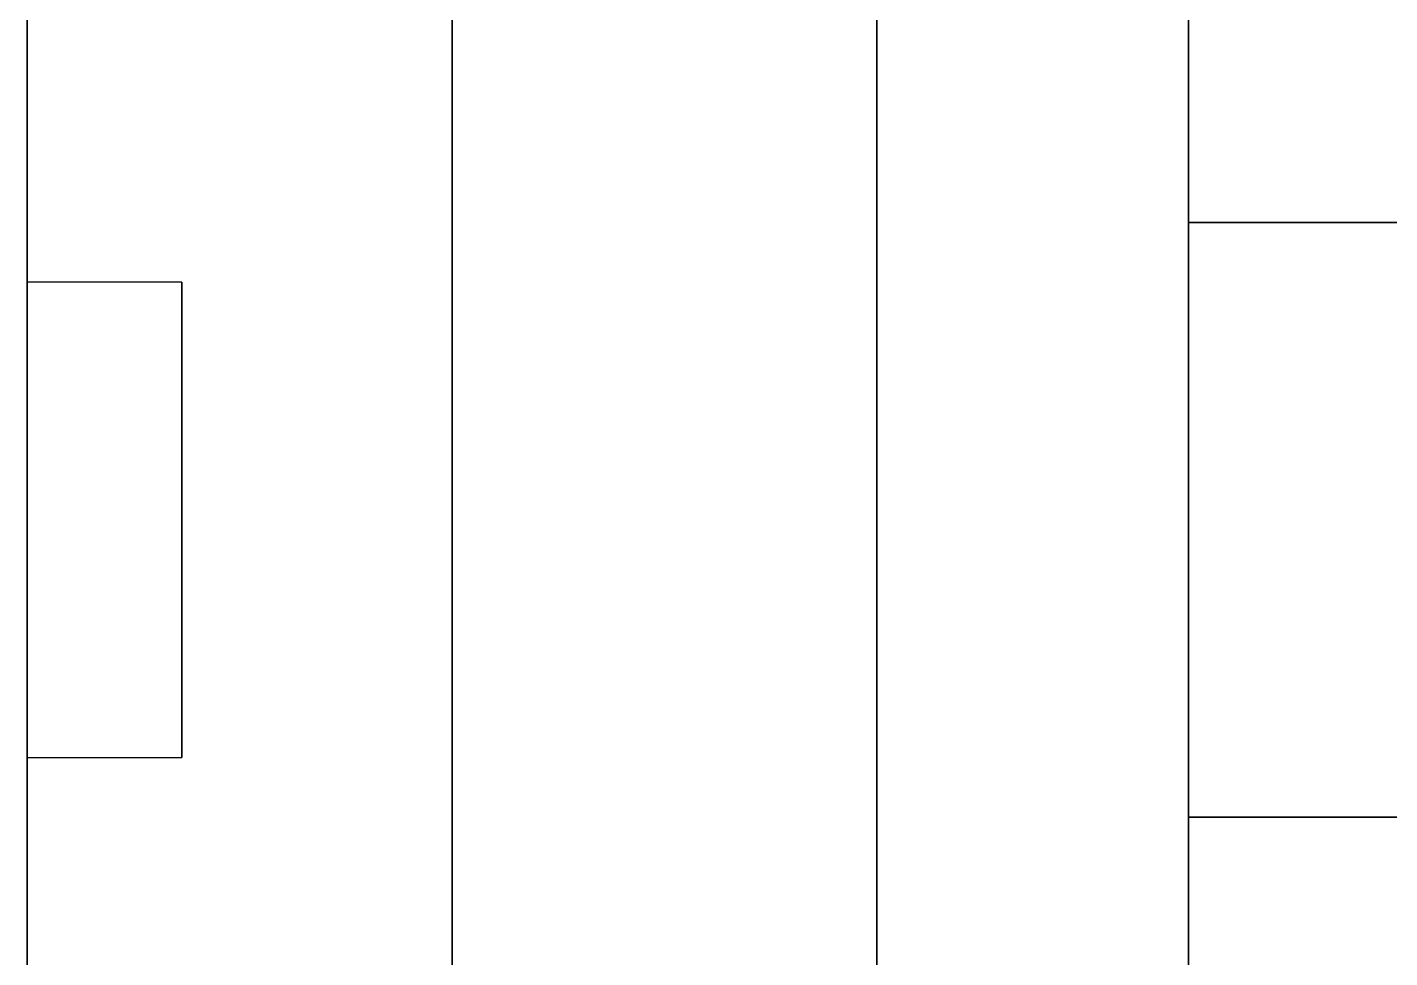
# Model space of a CAD drawing. Extents: x 146 to 1134, y 78 to 926.
# Drawn here: x 252.14 to 257.86, y 332.88 to 336.79 of the extents above; entities that cross this region are included whole.
import ezdxf

# ---------------------------------------------------------------- set-up
doc = ezdxf.new("R2010")
doc.units = 0

msp = doc.modelspace()

# ---------------------------------------------------------------- linework, layer by layer
at = {"color": 7, "lineweight": 35, "ltscale": 0.15875}
for p, q in [((253.9214, 331.5452), (253.9214, 337.8952)), ((253.9214, 337.8952), (253.9214, 331.5452))]:
    msp.add_line(p, q, dxfattribs=at)
at = {"color": 7, "lineweight": 35, "ltscale": 0.050471}
for p, q in [((252.1364, 337.739), (252.1364, 335.7202)), ((252.1364, 335.7202), (252.1364, 337.739))]:
    msp.add_line(p, q, dxfattribs=at)
at = {"color": 7, "lineweight": 35, "ltscale": 0.150941}
for p, q in [((252.1364, 337.739), (252.1364, 331.7014)), ((255.7064, 331.7014), (255.7064, 337.739)), ((255.7064, 337.739), (255.7064, 331.7014))]:
    msp.add_line(p, q, dxfattribs=at)
at = {"color": 7, "lineweight": 35, "ltscale": 0.0275}
for p, q in [((257.0164, 337.0702), (257.0164, 335.9702)), ((257.0164, 335.9702), (257.0164, 337.0702))]:
    msp.add_line(p, q, dxfattribs=at)
at = {"color": 7, "lineweight": 35, "ltscale": 0.1175}
for p, q in [((257.0164, 332.3702), (257.0164, 337.0702)), ((257.0164, 332.3702), (257.0164, 337.0702)), ((257.0164, 337.0702), (257.0164, 332.3702)), ((257.0164, 332.3702), (257.0164, 337.0702)), ((257.0164, 337.0702), (257.0164, 332.3702))]:
    msp.add_line(p, q, dxfattribs=at)
at = {"color": 7, "lineweight": 35, "ltscale": 0.025}
for p, q in [((252.1364, 335.9702), (252.1364, 336.9702)), ((252.1364, 336.9702), (252.1364, 335.9702))]:
    msp.add_line(p, q, dxfattribs=at)
at = {"color": 7, "lineweight": 35, "ltscale": 0.000574493}
for p, q in [((252.1364, 336.763), (252.1364, 336.7401)), ((252.1364, 335.5717), (252.1364, 335.5487))]:
    msp.add_line(p, q, dxfattribs=at)
at = {"color": 7, "lineweight": 35, "ltscale": 0.000535583}
msp.add_line((252.1364, 336.7416), (252.1364, 336.763), dxfattribs=at)
at = {"color": 7, "lineweight": 35, "ltscale": 0.000976562}
for p, q in [((252.1364, 336.7487), (252.1364, 336.7097)), ((252.1364, 336.7487), (252.1364, 336.7097)), ((252.1364, 335.8918), (252.1364, 335.8528)), ((252.1364, 333.3918), (252.1364, 333.3528))]:
    msp.add_line(p, q, dxfattribs=at)
at = {"color": 7, "lineweight": 35, "ltscale": 0.000429535}
for p, q in [((252.1364, 336.7316), (252.1364, 336.7487)), ((252.1364, 336.7316), (252.1364, 336.7487)), ((252.1364, 336.303), (252.1364, 336.3202))]:
    msp.add_line(p, q, dxfattribs=at)
at = {"color": 7, "lineweight": 35, "ltscale": 0.000346375}
msp.add_line((252.1364, 336.7487), (252.1364, 336.7349), dxfattribs=at)
msp.add_line((252.1364, 336.7487), (252.1364, 336.7349), dxfattribs=at)
at = {"color": 7, "lineweight": 35, "ltscale": 0.000814819}
for p, q in [((252.1364, 336.7162), (252.1364, 336.7487)), ((252.1364, 336.7162), (252.1364, 336.7487)), ((252.1364, 336.1539), (252.1364, 336.1865))]:
    msp.add_line(p, q, dxfattribs=at)
at = {"color": 7, "lineweight": 35, "ltscale": 0.000614166}
for p, q in [((252.1364, 336.7487), (252.1364, 336.7242)), ((252.1364, 335.5487), (252.1364, 335.5733))]:
    msp.add_line(p, q, dxfattribs=at)
at = {"color": 7, "lineweight": 35, "ltscale": 0.00044632}
for p, q in [((252.1364, 336.7309), (252.1364, 336.7487)), ((252.1364, 336.0905), (252.1364, 336.1083)), ((252.1364, 335.5666), (252.1364, 335.5487))]:
    msp.add_line(p, q, dxfattribs=at)
at = {"color": 7, "lineweight": 35, "ltscale": 0.000363159}
msp.add_line((252.1364, 336.7487), (252.1364, 336.7342), dxfattribs=at)
at = {"color": 7, "lineweight": 35, "ltscale": 0.000563812}
for p, q in [((252.1364, 336.7262), (252.1364, 336.7487)), ((252.1364, 336.7487), (252.1364, 336.7262))]:
    msp.add_line(p, q, dxfattribs=at)
at = {"color": 7, "lineweight": 35, "ltscale": 0.000530243}
for p, q in [((252.1364, 336.7275), (252.1364, 336.7487)), ((252.1364, 336.7275), (252.1364, 336.7487)), ((252.1364, 336.7275), (252.1364, 336.7487)), ((252.1364, 336.7275), (252.1364, 336.7487)), ((252.1364, 335.8737), (252.1364, 335.895)), ((252.1364, 335.5503), (252.1364, 335.5715)), ((252.1364, 335.5699), (252.1364, 335.5487)), ((252.1364, 335.5699), (252.1364, 335.5487)), ((252.1364, 335.5699), (252.1364, 335.5487))]:
    msp.add_line(p, q, dxfattribs=at)
at = {"color": 7, "lineweight": 35, "ltscale": 4.50134e-05}
for p, q in [((252.1364, 336.7487), (252.1364, 336.7469)), ((252.1364, 335.5505), (252.1364, 335.5487)), ((252.1364, 335.5505), (252.1364, 335.5487)), ((252.1364, 335.5487), (252.1364, 335.5505))]:
    msp.add_line(p, q, dxfattribs=at)
at = {"color": 7, "lineweight": 35, "ltscale": 0.001473}
for p, q in [((252.1364, 336.7487), (252.1364, 336.6898)), ((252.1364, 336.3626), (252.1364, 336.4215))]:
    msp.add_line(p, q, dxfattribs=at)
at = {"color": 7, "lineweight": 35, "ltscale": 0.001507}
msp.add_line((252.1364, 336.6885), (252.1364, 336.7487), dxfattribs=at)
at = {"color": 7, "lineweight": 35, "ltscale": 0.001423}
for p, q in [((252.1364, 336.7487), (252.1364, 336.6918)), ((252.1364, 336.6918), (252.1364, 336.7487)), ((252.1364, 336.0371), (252.1364, 335.9802)), ((252.1364, 333.3918), (252.1364, 333.3349)), ((252.1364, 333.3918), (252.1364, 333.3349)), ((252.1364, 333.3918), (252.1364, 333.3349))]:
    msp.add_line(p, q, dxfattribs=at)
at = {"color": 7, "lineweight": 35, "ltscale": 0.001434}
msp.add_line((252.1364, 336.6914), (252.1364, 336.7487), dxfattribs=at)
at = {"color": 7, "lineweight": 35, "ltscale": 8.92639e-05}
for p, q in [((252.1364, 336.7487), (252.1364, 336.7452)), ((252.1364, 334.2487), (252.1364, 334.2452))]:
    msp.add_line(p, q, dxfattribs=at)
at = {"color": 7, "lineweight": 35, "ltscale": 0.000769806}
for p, q in [((252.1364, 336.718), (252.1364, 336.7487)), ((252.1364, 334.218), (252.1364, 334.2487))]:
    msp.add_line(p, q, dxfattribs=at)
at = {"color": 7, "lineweight": 35, "ltscale": 0.001345}
for p, q in [((252.1364, 336.7487), (252.1364, 336.6949)), ((252.1364, 333.3349), (252.1364, 333.2811)), ((252.1364, 333.3349), (252.1364, 333.2811)), ((252.1364, 333.3349), (252.1364, 333.2811))]:
    msp.add_line(p, q, dxfattribs=at)
at = {"color": 7, "lineweight": 35, "ltscale": 0.001468}
for p, q in [((252.1364, 336.69), (252.1364, 336.7487)), ((252.1364, 336.7487), (252.1364, 336.69))]:
    msp.add_line(p, q, dxfattribs=at)
at = {"color": 7, "lineweight": 35, "ltscale": 0.000636292}
for p, q in [((252.1364, 336.7487), (252.1364, 336.7233)), ((252.1364, 336.7487), (252.1364, 336.7233)), ((252.1364, 336.1376), (252.1364, 336.163))]:
    msp.add_line(p, q, dxfattribs=at)
at = {"color": 7, "lineweight": 35, "ltscale": 0.000608063}
msp.add_line((252.1364, 336.7469), (252.1364, 336.7226), dxfattribs=at)
at = {"color": 7, "lineweight": 35, "ltscale": 0.000820923}
for p, q in [((252.1364, 336.7452), (252.1364, 336.7123)), ((252.1364, 334.2452), (252.1364, 334.2123))]:
    msp.add_line(p, q, dxfattribs=at)
at = {"color": 7, "lineweight": 35, "ltscale": 0.00040741}
for p, q in [((252.1364, 336.7253), (252.1364, 336.7416)), ((252.1364, 336.4037), (252.1364, 336.3874)), ((252.1364, 336.3874), (252.1364, 336.3711)), ((252.1364, 335.5487), (252.1364, 335.565)), ((252.1364, 335.5487), (252.1364, 335.565))]:
    msp.add_line(p, q, dxfattribs=at)
at = {"color": 7, "lineweight": 35, "ltscale": 0.026569}
msp.add_line((252.1364, 336.7401), (252.1364, 335.6773), dxfattribs=at)
at = {"color": 7, "lineweight": 35, "ltscale": 0.006082}
msp.add_line((252.1364, 336.7349), (252.1364, 336.4916), dxfattribs=at)
msp.add_line((252.1364, 336.7349), (252.1364, 336.4916), dxfattribs=at)
at = {"color": 7, "lineweight": 35, "ltscale": 0.017723}
msp.add_line((252.1364, 336.7342), (252.1364, 336.0253), dxfattribs=at)
at = {"color": 7, "lineweight": 35, "ltscale": 0.005999}
msp.add_line((252.1364, 336.4916), (252.1364, 336.7316), dxfattribs=at)
msp.add_line((252.1364, 336.4916), (252.1364, 336.7316), dxfattribs=at)
at = {"color": 7, "lineweight": 35, "ltscale": 0.000402069}
for p, q in [((252.1364, 336.7148), (252.1364, 336.7309)), ((252.1364, 335.5827), (252.1364, 335.5666))]:
    msp.add_line(p, q, dxfattribs=at)
at = {"color": 7, "lineweight": 35, "ltscale": 0.028817}
msp.add_line((252.1364, 335.5749), (252.1364, 336.7275), dxfattribs=at)
at = {"color": 7, "lineweight": 35, "ltscale": 0.028856}
for p, q in [((252.1364, 335.5733), (252.1364, 336.7275)), ((252.1364, 335.5733), (252.1364, 336.7275)), ((252.1364, 335.5733), (252.1364, 336.7275)), ((252.1364, 336.7242), (252.1364, 335.5699))]:
    msp.add_line(p, q, dxfattribs=at)
at = {"color": 7, "lineweight": 35, "ltscale": 0.017522}
for p, q in [((252.1364, 336.0253), (252.1364, 336.7262)), ((252.1364, 336.7262), (252.1364, 336.0253))]:
    msp.add_line(p, q, dxfattribs=at)
at = {"color": 7, "lineweight": 35, "ltscale": 0.0262}
msp.add_line((252.1364, 335.6773), (252.1364, 336.7253), dxfattribs=at)
at = {"color": 7, "lineweight": 35, "ltscale": 0.012579}
msp.add_line((252.1364, 336.7233), (252.1364, 336.2202), dxfattribs=at)
msp.add_line((252.1364, 336.7233), (252.1364, 336.2202), dxfattribs=at)
at = {"color": 7, "lineweight": 35, "ltscale": 0.001998}
msp.add_line((252.1364, 336.7226), (252.1364, 336.6427), dxfattribs=at)
at = {"color": 7, "lineweight": 35, "ltscale": 0.000686646}
for p, q in [((252.1364, 336.6905), (252.1364, 336.718)), ((252.1364, 334.1905), (252.1364, 334.218))]:
    msp.add_line(p, q, dxfattribs=at)
at = {"color": 7, "lineweight": 35, "ltscale": 0.000323486}
for p, q in [((252.1364, 336.7032), (252.1364, 336.7162)), ((252.1364, 336.7032), (252.1364, 336.7162)), ((252.1364, 335.6188), (252.1364, 335.6059))]:
    msp.add_line(p, q, dxfattribs=at)
at = {"color": 7, "lineweight": 35, "ltscale": 0.017238}
msp.add_line((252.1364, 336.0253), (252.1364, 336.7148), dxfattribs=at)
at = {"color": 7, "lineweight": 35, "ltscale": 0.000741577}
for p, q in [((252.1364, 336.7123), (252.1364, 336.6827)), ((252.1364, 334.2123), (252.1364, 334.1827))]:
    msp.add_line(p, q, dxfattribs=at)
at = {"color": 7, "lineweight": 35, "ltscale": 0.028493}
msp.add_line((252.1364, 336.7097), (252.1364, 335.5699), dxfattribs=at)
msp.add_line((252.1364, 336.7097), (252.1364, 335.5699), dxfattribs=at)
at = {"color": 7, "lineweight": 35, "ltscale": 0.028455}
for p, q in [((252.1364, 335.565), (252.1364, 336.7032)), ((252.1364, 335.565), (252.1364, 336.7032)), ((252.1364, 334.226), (252.1364, 333.0878)), ((252.1364, 334.226), (252.1364, 333.0878)), ((252.1364, 334.226), (252.1364, 333.0878))]:
    msp.add_line(p, q, dxfattribs=at)
at = {"color": 7, "lineweight": 35, "ltscale": 0.001674}
msp.add_line((252.1364, 336.6949), (252.1364, 336.628), dxfattribs=at)
at = {"color": 7, "lineweight": 35, "ltscale": 0.003053}
for p, q in [((252.1364, 336.6918), (252.1364, 336.5697)), ((252.1364, 336.5697), (252.1364, 336.6918)), ((252.1364, 336.5302), (252.1364, 336.4081)), ((252.1364, 336.1592), (252.1364, 336.0371))]:
    msp.add_line(p, q, dxfattribs=at)
at = {"color": 7, "lineweight": 35, "ltscale": 0.001517}
for p, q in [((252.1364, 336.6307), (252.1364, 336.6914)), ((252.1364, 335.6166), (252.1364, 335.6773))]:
    msp.add_line(p, q, dxfattribs=at)
at = {"color": 7, "lineweight": 35, "ltscale": 0.013516}
for p, q in [((252.1364, 336.1498), (252.1364, 336.6905)), ((252.1364, 333.6498), (252.1364, 334.1905))]:
    msp.add_line(p, q, dxfattribs=at)
at = {"color": 7, "lineweight": 35, "ltscale": 0.001551}
msp.add_line((252.1364, 336.628), (252.1364, 336.69), dxfattribs=at)
at = {"color": 7, "lineweight": 35, "ltscale": 0.003058}
msp.add_line((252.1364, 336.69), (252.1364, 336.5677), dxfattribs=at)
at = {"color": 7, "lineweight": 35, "ltscale": 0.002829}
msp.add_line((252.1364, 336.6898), (252.1364, 336.5767), dxfattribs=at)
at = {"color": 7, "lineweight": 35, "ltscale": 0.002935}
for p, q in [((252.1364, 336.5711), (252.1364, 336.6885)), ((252.1364, 335.6075), (252.1364, 335.7249))]:
    msp.add_line(p, q, dxfattribs=at)
at = {"color": 7, "lineweight": 35, "ltscale": 0.000474548}
for p, q in [((252.1364, 336.6827), (252.1364, 336.6637)), ((252.1364, 334.1827), (252.1364, 334.1637))]:
    msp.add_line(p, q, dxfattribs=at)
at = {"color": 7, "lineweight": 35, "ltscale": 0.001088}
for p, q in [((252.1364, 336.6637), (252.1364, 336.6202)), ((252.1364, 334.1637), (252.1364, 334.1202))]:
    msp.add_line(p, q, dxfattribs=at)
at = {"color": 7, "lineweight": 35, "ltscale": 0.000563049}
msp.add_line((252.1364, 336.6427), (252.1364, 336.6202), dxfattribs=at)
at = {"color": 7, "lineweight": 35, "ltscale": 0.002953}
msp.add_line((252.1364, 336.5126), (252.1364, 336.6307), dxfattribs=at)
at = {"color": 7, "lineweight": 35, "ltscale": 0.003014}
for p, q in [((252.1364, 336.628), (252.1364, 336.5074)), ((252.1364, 336.5074), (252.1364, 336.628))]:
    msp.add_line(p, q, dxfattribs=at)
at = {"color": 7, "lineweight": 35, "ltscale": 0.010001}
msp.add_line((252.1364, 336.6202), (252.1364, 336.2202), dxfattribs=at)
at = {"color": 7, "lineweight": 35, "ltscale": 0.001122}
msp.add_line((252.1364, 336.6202), (252.1364, 336.5753), dxfattribs=at)
at = {"color": 7, "lineweight": 35, "ltscale": 0.001189}
for p, q in [((252.1364, 336.5726), (252.1364, 336.6202)), ((252.1364, 336.163), (252.1364, 336.2106)), ((252.1364, 336.2075), (252.1364, 336.1599))]:
    msp.add_line(p, q, dxfattribs=at)
at = {"color": 7, "lineweight": 35, "ltscale": 0.001618}
msp.add_line((252.1364, 336.6202), (252.1364, 336.5555), dxfattribs=at)
at = {"color": 7, "lineweight": 35, "ltscale": 0.000836945}
msp.add_line((252.1364, 336.5867), (252.1364, 336.6202), dxfattribs=at)
at = {"color": 7, "lineweight": 35, "ltscale": 0.010641}
for p, q in [((252.1364, 336.6202), (252.1364, 336.1945)), ((252.1364, 334.1202), (252.1364, 333.6945))]:
    msp.add_line(p, q, dxfattribs=at)
at = {"color": 7, "lineweight": 35, "ltscale": 0.000792694}
msp.add_line((252.1364, 336.5885), (252.1364, 336.6202), dxfattribs=at)
at = {"color": 7, "lineweight": 35, "ltscale": 0.000831604}
msp.add_line((252.1364, 336.6202), (252.1364, 336.5869), dxfattribs=at)
msp.add_line((252.1364, 336.6202), (252.1364, 336.5869), dxfattribs=at)
at = {"color": 7, "lineweight": 35, "ltscale": 0.001217}
for p, q in [((252.1364, 336.6202), (252.1364, 336.5715)), ((252.1364, 336.5715), (252.1364, 336.6202)), ((252.1364, 335.7228), (252.1364, 335.7715))]:
    msp.add_line(p, q, dxfattribs=at)
at = {"color": 7, "lineweight": 35, "ltscale": 0.000914764}
msp.add_line((252.1364, 336.5519), (252.1364, 336.5885), dxfattribs=at)
at = {"color": 7, "lineweight": 35, "ltscale": 0.000875854}
msp.add_line((252.1364, 336.5869), (252.1364, 336.5519), dxfattribs=at)
msp.add_line((252.1364, 336.5869), (252.1364, 336.5519), dxfattribs=at)
at = {"color": 7, "lineweight": 35, "ltscale": 0.001032}
msp.add_line((252.1364, 336.5454), (252.1364, 336.5867), dxfattribs=at)
at = {"color": 7, "lineweight": 35, "ltscale": 0.003069}
for p, q in [((252.1364, 336.5767), (252.1364, 336.4539)), ((252.1364, 336.0988), (252.1364, 335.976)), ((252.1364, 336.0988), (252.1364, 335.976))]:
    msp.add_line(p, q, dxfattribs=at)
at = {"color": 7, "lineweight": 35, "ltscale": 0.001128}
msp.add_line((252.1364, 336.5753), (252.1364, 336.5302), dxfattribs=at)
at = {"color": 7, "lineweight": 35, "ltscale": 0.001195}
msp.add_line((252.1364, 336.5248), (252.1364, 336.5726), dxfattribs=at)
at = {"color": 7, "lineweight": 35, "ltscale": 0.001054}
msp.add_line((252.1364, 336.5715), (252.1364, 336.5293), dxfattribs=at)
at = {"color": 7, "lineweight": 35, "ltscale": 0.001133}
msp.add_line((252.1364, 336.5262), (252.1364, 336.5715), dxfattribs=at)
at = {"color": 7, "lineweight": 35, "ltscale": 0.003059}
for p, q in [((252.1364, 336.4487), (252.1364, 336.5711)), ((252.1364, 335.7378), (252.1364, 335.8601))]:
    msp.add_line(p, q, dxfattribs=at)
at = {"color": 7, "lineweight": 35, "ltscale": 0.004152}
msp.add_line((252.1364, 336.5697), (252.1364, 336.4037), dxfattribs=at)
at = {"color": 7, "lineweight": 35, "ltscale": 0.004319}
msp.add_line((252.1364, 336.397), (252.1364, 336.5697), dxfattribs=at)
at = {"color": 7, "lineweight": 35, "ltscale": 0.004157}
msp.add_line((252.1364, 336.5677), (252.1364, 336.4014), dxfattribs=at)
at = {"color": 7, "lineweight": 35, "ltscale": 0.001658}
msp.add_line((252.1364, 336.5555), (252.1364, 336.4891), dxfattribs=at)
at = {"color": 7, "lineweight": 35, "ltscale": 0.001546}
for p, q in [((252.1364, 336.4901), (252.1364, 336.5519)), ((252.1364, 336.1815), (252.1364, 336.2434))]:
    msp.add_line(p, q, dxfattribs=at)
at = {"color": 7, "lineweight": 35, "ltscale": 0.001585}
msp.add_line((252.1364, 336.5519), (252.1364, 336.4885), dxfattribs=at)
msp.add_line((252.1364, 336.5519), (252.1364, 336.4885), dxfattribs=at)
at = {"color": 7, "lineweight": 35, "ltscale": 0.001747}
msp.add_line((252.1364, 336.4755), (252.1364, 336.5454), dxfattribs=at)
at = {"color": 7, "lineweight": 35, "ltscale": 0.003644}
msp.add_line((252.1364, 336.5293), (252.1364, 336.3836), dxfattribs=at)
at = {"color": 7, "lineweight": 35, "ltscale": 0.003811}
msp.add_line((252.1364, 336.3737), (252.1364, 336.5262), dxfattribs=at)
at = {"color": 7, "lineweight": 35, "ltscale": 0.00226}
msp.add_line((252.1364, 336.4344), (252.1364, 336.5248), dxfattribs=at)
at = {"color": 7, "lineweight": 35, "ltscale": 0.001038}
for p, q in [((252.1364, 336.4711), (252.1364, 336.5126)), ((252.1364, 336.1523), (252.1364, 336.1108)), ((252.1364, 335.8503), (252.1364, 335.8918)), ((252.1364, 333.3503), (252.1364, 333.3918)), ((252.1364, 333.2724), (252.1364, 333.3139)), ((252.1364, 333.2724), (252.1364, 333.3139)), ((252.1364, 333.2724), (252.1364, 333.3139))]:
    msp.add_line(p, q, dxfattribs=at)
at = {"color": 7, "lineweight": 35, "ltscale": 0.004442}
msp.add_line((252.1364, 336.5074), (252.1364, 336.3298), dxfattribs=at)
at = {"color": 7, "lineweight": 35, "ltscale": 0.004487}
msp.add_line((252.1364, 336.328), (252.1364, 336.5074), dxfattribs=at)
at = {"color": 7, "lineweight": 35, "ltscale": 0.003572}
msp.add_line((252.1364, 336.3472), (252.1364, 336.4901), dxfattribs=at)
at = {"color": 7, "lineweight": 35, "ltscale": 0.00045166}
for p, q in [((252.1364, 336.4891), (252.1364, 336.4711)), ((252.1364, 336.2293), (252.1364, 336.2112))]:
    msp.add_line(p, q, dxfattribs=at)
at = {"color": 7, "lineweight": 35, "ltscale": 0.003532}
msp.add_line((252.1364, 336.4885), (252.1364, 336.3472), dxfattribs=at)
at = {"color": 7, "lineweight": 35, "ltscale": 0.003136}
msp.add_line((252.1364, 336.4885), (252.1364, 336.363), dxfattribs=at)
at = {"color": 7, "lineweight": 35, "ltscale": 0.00135}
msp.add_line((252.1364, 336.4215), (252.1364, 336.4755), dxfattribs=at)
at = {"color": 7, "lineweight": 35, "ltscale": 0.022568}
msp.add_line((252.1364, 336.4744), (252.1364, 335.5717), dxfattribs=at)
at = {"color": 7, "lineweight": 35, "ltscale": 0.000122833}
for p, q in [((252.1364, 336.4695), (252.1364, 336.4744)), ((252.1364, 333.0487), (252.1364, 333.0536)), ((252.1364, 333.0487), (252.1364, 333.0536)), ((252.1364, 333.0487), (252.1364, 333.0536))]:
    msp.add_line(p, q, dxfattribs=at)
at = {"color": 7, "lineweight": 35, "ltscale": 4.42505e-05}
for p, q in [((252.1364, 336.4728), (252.1364, 336.4711)), ((252.1364, 336.4711), (252.1364, 336.4728)), ((252.1364, 336.1505), (252.1364, 336.1487)), ((252.1364, 335.5505), (252.1364, 335.5523))]:
    msp.add_line(p, q, dxfattribs=at)
at = {"color": 7, "lineweight": 35, "ltscale": 0.022735}
msp.add_line((252.1364, 335.5601), (252.1364, 336.4695), dxfattribs=at)
at = {"color": 7, "lineweight": 35, "ltscale": 0.005614}
msp.add_line((252.1364, 336.4539), (252.1364, 336.2293), dxfattribs=at)
at = {"color": 7, "lineweight": 35, "ltscale": 0.003996}
msp.add_line((252.1364, 336.2889), (252.1364, 336.4487), dxfattribs=at)
at = {"color": 7, "lineweight": 35, "ltscale": 0.002857}
msp.add_line((252.1364, 336.3202), (252.1364, 336.4344), dxfattribs=at)
at = {"color": 7, "lineweight": 35, "ltscale": 0.003214}
msp.add_line((252.1364, 336.4081), (252.1364, 336.2795), dxfattribs=at)
at = {"color": 7, "lineweight": 35, "ltscale": 0.020787}
msp.add_line((252.1364, 336.4014), (252.1364, 335.5699), dxfattribs=at)
at = {"color": 7, "lineweight": 35, "ltscale": 0.020553}
msp.add_line((252.1364, 335.5749), (252.1364, 336.397), dxfattribs=at)
at = {"color": 7, "lineweight": 35, "ltscale": 0.020023}
msp.add_line((252.1364, 336.3836), (252.1364, 335.5827), dxfattribs=at)
at = {"color": 7, "lineweight": 35, "ltscale": 0.020056}
msp.add_line((252.1364, 335.5715), (252.1364, 336.3737), dxfattribs=at)
at = {"color": 7, "lineweight": 35, "ltscale": 0.002689}
msp.add_line((252.1364, 336.3711), (252.1364, 336.2635), dxfattribs=at)
at = {"color": 7, "lineweight": 35, "ltscale": 0.01288}
for p, q in [((252.1364, 336.363), (252.1364, 335.8478)), ((252.1364, 335.8478), (252.1364, 336.363)), ((252.1364, 336.363), (252.1364, 335.8478)), ((252.1364, 336.363), (252.1364, 335.8478)), ((252.1364, 335.8478), (252.1364, 336.363))]:
    msp.add_line(p, q, dxfattribs=at)
at = {"color": 7, "lineweight": 35, "ltscale": 0.000552368}
for p, q in [((252.1364, 336.3405), (252.1364, 336.3626)), ((252.1364, 336.274), (252.1364, 336.2519))]:
    msp.add_line(p, q, dxfattribs=at)
at = {"color": 7, "lineweight": 35, "ltscale": 0.002265}
msp.add_line((252.1364, 336.2566), (252.1364, 336.3472), dxfattribs=at)
at = {"color": 7, "lineweight": 35, "ltscale": 0.002383}
msp.add_line((252.1364, 336.3472), (252.1364, 336.2519), dxfattribs=at)
at = {"color": 7, "lineweight": 35, "ltscale": 0.002428}
msp.add_line((252.1364, 336.2434), (252.1364, 336.3405), dxfattribs=at)
at = {"color": 7, "lineweight": 35, "ltscale": 0.002896}
for p, q in [((252.1364, 336.3298), (252.1364, 336.2139)), ((252.1364, 335.7347), (252.1364, 335.6188))]:
    msp.add_line(p, q, dxfattribs=at)
at = {"color": 7, "lineweight": 35, "ltscale": 0.003013}
msp.add_line((252.1364, 336.2075), (252.1364, 336.328), dxfattribs=at)
at = {"color": 7, "lineweight": 35, "ltscale": 0.000256348}
msp.add_line((252.1364, 336.2927), (252.1364, 336.303), dxfattribs=at)
at = {"color": 7, "lineweight": 35, "ltscale": 0.001886}
msp.add_line((252.1364, 336.2173), (252.1364, 336.2927), dxfattribs=at)
at = {"color": 7, "lineweight": 35, "ltscale": 0.007092}
msp.add_line((252.1364, 336.0052), (252.1364, 336.2889), dxfattribs=at)
at = {"color": 7, "lineweight": 35, "ltscale": 0.0063}
msp.add_line((252.1364, 336.2795), (252.1364, 336.0275), dxfattribs=at)
at = {"color": 7, "lineweight": 35, "ltscale": 8.39233e-05}
for p, q in [((252.1364, 336.2773), (252.1364, 336.274)), ((252.1364, 336.1916), (252.1364, 336.1949)), ((252.1364, 335.6773), (252.1364, 335.674)), ((252.1364, 335.6773), (252.1364, 335.674)), ((252.1364, 335.5487), (252.1364, 335.5521)), ((252.1364, 335.5521), (252.1364, 335.5487)), ((252.1364, 335.5521), (252.1364, 335.5487))]:
    msp.add_line(p, q, dxfattribs=at)
at = {"color": 7, "lineweight": 35, "ltscale": 0.001116}
msp.add_line((252.1364, 336.2327), (252.1364, 336.2773), dxfattribs=at)
at = {"color": 7, "lineweight": 35, "ltscale": 0.002606}
msp.add_line((252.1364, 336.2635), (252.1364, 336.1592), dxfattribs=at)
at = {"color": 7, "lineweight": 35, "ltscale": 0.00115}
msp.add_line((252.1364, 336.2106), (252.1364, 336.2566), dxfattribs=at)
at = {"color": 7, "lineweight": 35, "ltscale": 0.00111}
msp.add_line((252.1364, 336.2519), (252.1364, 336.2075), dxfattribs=at)
at = {"color": 7, "lineweight": 35, "ltscale": 0.000507355}
msp.add_line((252.1364, 336.2519), (252.1364, 336.2316), dxfattribs=at)
at = {"color": 7, "lineweight": 35, "ltscale": 0.001155}
msp.add_line((252.1364, 336.1865), (252.1364, 336.2327), dxfattribs=at)
at = {"color": 7, "lineweight": 35, "ltscale": 0.000547028}
msp.add_line((252.1364, 336.2316), (252.1364, 336.2097), dxfattribs=at)
at = {"color": 7, "lineweight": 35, "ltscale": 8.8501e-05}
msp.add_line((252.1364, 336.2202), (252.1364, 336.2166), dxfattribs=at)
at = {"color": 7, "lineweight": 35, "ltscale": 0.001411}
msp.add_line((252.1364, 336.2202), (252.1364, 336.1637), dxfattribs=at)
msp.add_line((252.1364, 336.2202), (252.1364, 336.1637), dxfattribs=at)
at = {"color": 7, "lineweight": 35, "ltscale": 0.000558472}
for p, q in [((252.1364, 336.1949), (252.1364, 336.2173)), ((252.1364, 336.1599), (252.1364, 336.1376))]:
    msp.add_line(p, q, dxfattribs=at)
at = {"color": 7, "lineweight": 35, "ltscale": 0.001608}
msp.add_line((252.1364, 336.2166), (252.1364, 336.1523), dxfattribs=at)
at = {"color": 7, "lineweight": 35, "ltscale": 0.002975}
msp.add_line((252.1364, 336.2139), (252.1364, 336.0949), dxfattribs=at)
at = {"color": 7, "lineweight": 35, "ltscale": 0.000491333}
for p, q in [((252.1364, 336.2112), (252.1364, 336.1916)), ((252.1364, 335.5699), (252.1364, 335.5503)), ((252.1364, 335.5684), (252.1364, 335.5487))]:
    msp.add_line(p, q, dxfattribs=at)
at = {"color": 7, "lineweight": 35, "ltscale": 0.00106}
msp.add_line((252.1364, 336.2097), (252.1364, 336.1673), dxfattribs=at)
at = {"color": 7, "lineweight": 35, "ltscale": 0.001959}
msp.add_line((252.1364, 336.1291), (252.1364, 336.2075), dxfattribs=at)
at = {"color": 7, "lineweight": 35, "ltscale": 0.004047}
for p, q in [((252.1364, 336.1945), (252.1364, 336.0327)), ((252.1364, 333.6945), (252.1364, 333.5327))]:
    msp.add_line(p, q, dxfattribs=at)
at = {"color": 7, "lineweight": 35, "ltscale": 0.001077}
msp.add_line((252.1364, 336.1385), (252.1364, 336.1815), dxfattribs=at)
at = {"color": 7, "lineweight": 35, "ltscale": 0.000418854}
msp.add_line((252.1364, 336.1673), (252.1364, 336.1505), dxfattribs=at)
at = {"color": 7, "lineweight": 35, "ltscale": 0.001624}
msp.add_line((252.1364, 336.1637), (252.1364, 336.0988), dxfattribs=at)
msp.add_line((252.1364, 336.1637), (252.1364, 336.0988), dxfattribs=at)
at = {"color": 7, "lineweight": 35, "ltscale": 0.000128174}
msp.add_line((252.1364, 336.1487), (252.1364, 336.1539), dxfattribs=at)
at = {"color": 7, "lineweight": 35, "ltscale": 0.002991}
for p, q in [((252.1364, 336.0302), (252.1364, 336.1498)), ((252.1364, 333.5302), (252.1364, 333.6498))]:
    msp.add_line(p, q, dxfattribs=at)
at = {"color": 7, "lineweight": 35, "ltscale": 0.000753784}
msp.add_line((252.1364, 336.1083), (252.1364, 336.1385), dxfattribs=at)
at = {"color": 7, "lineweight": 35, "ltscale": 0.001506}
msp.add_line((252.1364, 336.0688), (252.1364, 336.1291), dxfattribs=at)
at = {"color": 7, "lineweight": 35, "ltscale": 0.000479126}
msp.add_line((252.1364, 336.1108), (252.1364, 336.0916), dxfattribs=at)
at = {"color": 7, "lineweight": 35, "ltscale": 0.000691986}
msp.add_line((252.1364, 336.0949), (252.1364, 336.0673), dxfattribs=at)
at = {"color": 7, "lineweight": 35, "ltscale": 0.010358}
msp.add_line((252.1364, 336.0916), (252.1364, 335.6773), dxfattribs=at)
msp.add_line((252.1364, 336.0916), (252.1364, 335.6773), dxfattribs=at)
msp.add_line((252.1364, 336.0916), (252.1364, 335.6773), dxfattribs=at)
at = {"color": 7, "lineweight": 35, "ltscale": 0.001138}
for p, q in [((252.1364, 336.0461), (252.1364, 336.0916)), ((252.1364, 336.0461), (252.1364, 336.0916)), ((252.1364, 335.6773), (252.1364, 335.7228)), ((252.1364, 335.6773), (252.1364, 335.7228)), ((252.1364, 335.6773), (252.1364, 335.7228))]:
    msp.add_line(p, q, dxfattribs=at)
at = {"color": 7, "lineweight": 35, "ltscale": 0.00041275}
msp.add_line((252.1364, 336.074), (252.1364, 336.0905), dxfattribs=at)
at = {"color": 7, "lineweight": 35, "ltscale": 0.000569153}
for p, q in [((252.1364, 336.0512), (252.1364, 336.074)), ((252.1364, 336.0673), (252.1364, 336.0445)), ((252.1364, 335.5521), (252.1364, 335.5749)), ((252.1364, 334.2487), (252.1364, 334.226)), ((252.1364, 334.2487), (252.1364, 334.226)), ((252.1364, 334.2487), (252.1364, 334.226))]:
    msp.add_line(p, q, dxfattribs=at)
at = {"color": 7, "lineweight": 35, "ltscale": 0.000653076}
for p, q in [((252.1364, 336.0427), (252.1364, 336.0688)), ((252.1364, 335.5487), (252.1364, 335.5749)), ((252.1364, 335.5487), (252.1364, 335.5749))]:
    msp.add_line(p, q, dxfattribs=at)
at = {"color": 7, "lineweight": 35, "ltscale": 0.009348}
msp.add_line((252.1364, 335.6773), (252.1364, 336.0512), dxfattribs=at)
at = {"color": 7, "lineweight": 35, "ltscale": 0.002193}
msp.add_line((252.1364, 335.9583), (252.1364, 336.0461), dxfattribs=at)
msp.add_line((252.1364, 335.9583), (252.1364, 336.0461), dxfattribs=at)
at = {"color": 7, "lineweight": 35, "ltscale": 0.001635}
msp.add_line((252.1364, 336.0445), (252.1364, 335.9791), dxfattribs=at)
at = {"color": 7, "lineweight": 35, "ltscale": 0.001714}
msp.add_line((252.1364, 335.9742), (252.1364, 336.0427), dxfattribs=at)
at = {"color": 7, "lineweight": 35, "ltscale": 0.00275}
for p, q in [((252.1364, 336.0327), (252.1364, 335.9226)), ((252.1364, 333.5327), (252.1364, 333.4226))]:
    msp.add_line(p, q, dxfattribs=at)
at = {"color": 7, "lineweight": 35, "ltscale": 0.003159}
for p, q in [((252.1364, 335.9039), (252.1364, 336.0302)), ((252.1364, 333.4039), (252.1364, 333.5302))]:
    msp.add_line(p, q, dxfattribs=at)
at = {"color": 7, "lineweight": 35, "ltscale": 0.006345}
msp.add_line((252.1364, 336.0275), (252.1364, 335.7737), dxfattribs=at)
at = {"color": 7, "lineweight": 35, "ltscale": 0.00052948}
msp.add_line((252.1364, 335.9894), (252.1364, 336.0106), dxfattribs=at)
at = {"color": 7, "lineweight": 35, "ltscale": 0.000652313}
msp.add_line((252.1364, 336.0106), (252.1364, 335.9845), dxfattribs=at)
at = {"color": 7, "lineweight": 35, "ltscale": 0.00428}
msp.add_line((252.1364, 335.834), (252.1364, 336.0052), dxfattribs=at)
at = {"color": 7, "lineweight": 35, "ltscale": 0.0635}
for p, q in [((252.1364, 333.4502), (252.1364, 335.9902)), ((252.1364, 333.4502), (252.1364, 335.9902)), ((252.1364, 335.9902), (252.1364, 333.4502)), ((252.1364, 335.9902), (252.1364, 333.4502))]:
    msp.add_line(p, q, dxfattribs=at)
at = {"color": 7, "lineweight": 35, "ltscale": 0.001228}
msp.add_line((252.1364, 335.9402), (252.1364, 335.9894), dxfattribs=at)
at = {"color": 7, "lineweight": 35, "ltscale": 0.001105}
for p, q in [((252.1364, 335.9845), (252.1364, 335.9402)), ((252.1364, 335.7574), (252.1364, 335.7133)), ((252.1364, 335.7574), (252.1364, 335.7133))]:
    msp.add_line(p, q, dxfattribs=at)
at = {"color": 7, "lineweight": 35, "ltscale": 0.009565}
msp.add_line((252.1364, 335.9802), (252.1364, 335.5976), dxfattribs=at)
at = {"color": 7, "lineweight": 35, "ltscale": 0.002729}
for p, q in [((252.1364, 335.9791), (252.1364, 335.8699)), ((252.1364, 335.7249), (252.1364, 335.834))]:
    msp.add_line(p, q, dxfattribs=at)
at = {"color": 7, "lineweight": 35, "ltscale": 0.004615}
msp.add_line((252.1364, 335.976), (252.1364, 335.7914), dxfattribs=at)
msp.add_line((252.1364, 335.976), (252.1364, 335.7914), dxfattribs=at)
at = {"color": 7, "lineweight": 35, "ltscale": 0.002851}
msp.add_line((252.1364, 335.8601), (252.1364, 335.9742), dxfattribs=at)
at = {"color": 7, "lineweight": 35, "ltscale": 0.003616}
msp.add_line((252.1364, 335.8137), (252.1364, 335.9583), dxfattribs=at)
msp.add_line((252.1364, 335.8137), (252.1364, 335.9583), dxfattribs=at)
at = {"color": 7, "lineweight": 35, "ltscale": 0.002374}
for p, q in [((257.0164, 335.9702), (257.0164, 335.8752)), ((257.0164, 333.5651), (257.0164, 333.4702))]:
    msp.add_line(p, q, dxfattribs=at)
at = {"color": 7, "lineweight": 35, "ltscale": 0.05}
for p, q in [((259.0164, 335.9702), (257.0164, 335.9702)), ((257.0164, 335.9702), (259.0164, 335.9702)), ((252.1364, 333.7202), (252.1364, 335.7202)), ((257.0164, 333.4702), (259.0164, 333.4702)), ((257.0164, 333.4702), (259.0164, 333.4702))]:
    msp.add_line(p, q, dxfattribs=at)
at = {"color": 7, "lineweight": 35, "ltscale": 0.0625}
msp.add_line((257.0164, 333.4702), (257.0164, 335.9702), dxfattribs=at)
at = {"color": 7, "lineweight": 35, "ltscale": 0.002204}
msp.add_line((252.1364, 335.8521), (252.1364, 335.9402), dxfattribs=at)
at = {"color": 7, "lineweight": 35, "ltscale": 0.002287}
msp.add_line((252.1364, 335.9402), (252.1364, 335.8488), dxfattribs=at)
at = {"color": 7, "lineweight": 35, "ltscale": 0.000324249}
for p, q in [((252.1364, 335.9226), (252.1364, 335.9097)), ((252.1364, 333.4226), (252.1364, 333.4097))]:
    msp.add_line(p, q, dxfattribs=at)
at = {"color": 7, "lineweight": 35, "ltscale": 0.002996}
for p, q in [((252.1364, 335.9097), (252.1364, 335.7898)), ((252.1364, 333.4097), (252.1364, 333.2898))]:
    msp.add_line(p, q, dxfattribs=at)
at = {"color": 7, "lineweight": 35, "ltscale": 0.002304}
for p, q in [((252.1364, 335.8117), (252.1364, 335.9039)), ((252.1364, 333.3117), (252.1364, 333.4039))]:
    msp.add_line(p, q, dxfattribs=at)
at = {"color": 7, "lineweight": 35, "ltscale": 0.00037384}
for p, q in [((252.1364, 335.895), (252.1364, 335.88)), ((252.1364, 335.7874), (252.1364, 335.8023)), ((252.1364, 333.2874), (252.1364, 333.3023))]:
    msp.add_line(p, q, dxfattribs=at)
at = {"color": 7, "lineweight": 35, "ltscale": 3.89099e-05}
for p, q in [((252.1364, 335.8934), (252.1364, 335.8918)), ((252.1364, 335.8918), (252.1364, 335.8934)), ((252.1364, 335.5503), (252.1364, 335.5487)), ((252.1364, 335.5487), (252.1364, 335.5503)), ((252.1364, 335.5503), (252.1364, 335.5487)), ((252.1364, 335.5503), (252.1364, 335.5487)), ((252.1364, 335.5487), (252.1364, 335.5503)), ((252.1364, 335.5487), (252.1364, 335.5503)), ((252.1364, 335.5487), (252.1364, 335.5503)), ((252.1364, 333.3934), (252.1364, 333.3918)), ((252.1364, 333.3918), (252.1364, 333.3934)), ((252.1364, 333.0503), (252.1364, 333.0487))]:
    msp.add_line(p, q, dxfattribs=at)
at = {"color": 7, "lineweight": 35, "ltscale": 0.00070343}
msp.add_line((252.1364, 335.88), (252.1364, 335.8519), dxfattribs=at)
at = {"color": 7, "lineweight": 35, "ltscale": 0.002556}
msp.add_line((252.1364, 335.7715), (252.1364, 335.8737), dxfattribs=at)
at = {"color": 7, "lineweight": 35, "ltscale": 0.000283813}
msp.add_line((252.1364, 335.8699), (252.1364, 335.8586), dxfattribs=at)
at = {"color": 7, "lineweight": 35, "ltscale": 0.003098}
msp.add_line((252.1364, 335.8586), (252.1364, 335.7347), dxfattribs=at)
at = {"color": 7, "lineweight": 35, "ltscale": 0.000931549}
for p, q in [((252.1364, 335.8528), (252.1364, 335.8155)), ((252.1364, 333.3528), (252.1364, 333.3155))]:
    msp.add_line(p, q, dxfattribs=at)
at = {"color": 7, "lineweight": 35, "ltscale": 0.002327}
msp.add_line((252.1364, 335.759), (252.1364, 335.8521), dxfattribs=at)
at = {"color": 7, "lineweight": 35, "ltscale": 0.003024}
msp.add_line((252.1364, 335.8519), (252.1364, 335.7309), dxfattribs=at)
at = {"color": 7, "lineweight": 35, "ltscale": 0.000457764}
for p, q in [((252.1364, 335.832), (252.1364, 335.8503)), ((252.1364, 333.332), (252.1364, 333.3503)), ((252.1364, 333.3139), (252.1364, 333.3322)), ((252.1364, 333.3139), (252.1364, 333.3322)), ((252.1364, 333.3139), (252.1364, 333.3322))]:
    msp.add_line(p, q, dxfattribs=at)
at = {"color": 7, "lineweight": 35, "ltscale": 0.002283}
msp.add_line((252.1364, 335.8488), (252.1364, 335.7574), dxfattribs=at)
msp.add_line((252.1364, 335.8488), (252.1364, 335.7574), dxfattribs=at)
at = {"color": 7, "lineweight": 35, "ltscale": 0.00074234}
for p, q in [((252.1364, 335.8023), (252.1364, 335.832)), ((252.1364, 333.3023), (252.1364, 333.332))]:
    msp.add_line(p, q, dxfattribs=at)
at = {"color": 7, "lineweight": 35, "ltscale": 0.002901}
for p, q in [((257.0164, 335.8752), (257.0164, 335.7592)), ((257.0164, 333.6812), (257.0164, 333.5651))]:
    msp.add_line(p, q, dxfattribs=at)
at = {"color": 7, "lineweight": 35, "ltscale": 0.002277}
for p, q in [((252.1364, 335.8155), (252.1364, 335.7244)), ((252.1364, 333.3155), (252.1364, 333.2244))]:
    msp.add_line(p, q, dxfattribs=at)
at = {"color": 7, "lineweight": 35, "ltscale": 0.002271}
msp.add_line((252.1364, 335.7228), (252.1364, 335.8137), dxfattribs=at)
msp.add_line((252.1364, 335.7228), (252.1364, 335.8137), dxfattribs=at)
at = {"color": 7, "lineweight": 35, "ltscale": 0.002266}
for p, q in [((252.1364, 335.7211), (252.1364, 335.8117)), ((252.1364, 333.2211), (252.1364, 333.3117))]:
    msp.add_line(p, q, dxfattribs=at)
at = {"color": 7, "lineweight": 35, "ltscale": 0.002908}
msp.add_line((252.1364, 335.7914), (252.1364, 335.6751), dxfattribs=at)
msp.add_line((252.1364, 335.7914), (252.1364, 335.6751), dxfattribs=at)
at = {"color": 7, "lineweight": 35, "ltscale": 0.002914}
for p, q in [((252.1364, 335.7898), (252.1364, 335.6733)), ((252.1364, 333.2898), (252.1364, 333.1733))]:
    msp.add_line(p, q, dxfattribs=at)
at = {"color": 7, "lineweight": 35, "ltscale": 0.002818}
for p, q in [((252.1364, 335.6746), (252.1364, 335.7874)), ((252.1364, 333.1746), (252.1364, 333.2874))]:
    msp.add_line(p, q, dxfattribs=at)
at = {"color": 7, "lineweight": 35, "ltscale": 0.001205}
for p, q in [((252.1364, 335.7737), (252.1364, 335.7255)), ((252.1364, 335.7255), (252.1364, 335.6773))]:
    msp.add_line(p, q, dxfattribs=at)
at = {"color": 7, "lineweight": 35, "ltscale": 0.001144}
msp.add_line((252.1364, 335.7133), (252.1364, 335.759), dxfattribs=at)
at = {"color": 7, "lineweight": 35, "ltscale": 0.000284576}
for p, q in [((252.1364, 335.7264), (252.1364, 335.7378)), ((252.1364, 335.5487), (252.1364, 335.5601))]:
    msp.add_line(p, q, dxfattribs=at)
at = {"color": 7, "lineweight": 35, "ltscale": 0.002941}
msp.add_line((252.1364, 335.7309), (252.1364, 335.6133), dxfattribs=at)
at = {"color": 7, "lineweight": 35, "ltscale": 0.002812}
msp.add_line((252.1364, 335.6139), (252.1364, 335.7264), dxfattribs=at)
at = {"color": 7, "lineweight": 35, "ltscale": 0.001178}
for p, q in [((252.1364, 335.7244), (252.1364, 335.6773)), ((252.1364, 333.2244), (252.1364, 333.1773))]:
    msp.add_line(p, q, dxfattribs=at)
at = {"color": 7, "lineweight": 35, "ltscale": 0.001094}
for p, q in [((252.1364, 335.6773), (252.1364, 335.7211)), ((252.1364, 333.1773), (252.1364, 333.2211))]:
    msp.add_line(p, q, dxfattribs=at)
at = {"color": 7, "lineweight": 35, "ltscale": 0.001907}
for p, q in [((252.1364, 335.7202), (252.1364, 335.6439)), ((252.1364, 333.7964), (252.1364, 333.7202))]:
    msp.add_line(p, q, dxfattribs=at)
at = {"color": 7, "lineweight": 35, "ltscale": 0.01625}
for p, q in [((252.7864, 335.7186), (252.1364, 335.7202)), ((252.1364, 335.7202), (252.7864, 335.7186)), ((252.7864, 333.7218), (252.1364, 333.7202)), ((252.1364, 333.7202), (252.7864, 333.7218))]:
    msp.add_line(p, q, dxfattribs=at)
at = {"color": 7, "lineweight": 35, "ltscale": 0.049919}
msp.add_line((252.7864, 333.7218), (252.7864, 335.7186), dxfattribs=at)
msp.add_line((252.7864, 333.7218), (252.7864, 335.7186), dxfattribs=at)
at = {"color": 7, "lineweight": 35, "ltscale": 0.049906}
msp.add_line((252.7864, 335.7183), (252.7864, 333.722), dxfattribs=at)
at = {"color": 7, "lineweight": 35, "ltscale": 0.008614}
msp.add_line((257.0164, 335.7592), (257.0164, 335.4146), dxfattribs=at)
at = {"color": 7, "lineweight": 35, "ltscale": 0.000898743}
for p, q in [((252.1364, 335.7133), (252.1364, 335.6773)), ((252.1364, 335.6773), (252.1364, 335.7133)), ((252.1364, 335.7133), (252.1364, 335.6773))]:
    msp.add_line(p, q, dxfattribs=at)
at = {"color": 7, "lineweight": 35, "ltscale": 0.000518799}
msp.add_line((252.1364, 335.6566), (252.1364, 335.6773), dxfattribs=at)
at = {"color": 7, "lineweight": 35, "ltscale": 0.001579}
msp.add_line((252.1364, 335.6751), (252.1364, 335.6119), dxfattribs=at)
msp.add_line((252.1364, 335.6751), (252.1364, 335.6119), dxfattribs=at)
at = {"color": 7, "lineweight": 35, "ltscale": 0.001696}
for p, q in [((252.1364, 335.6068), (252.1364, 335.6746)), ((252.1364, 333.1068), (252.1364, 333.1746))]:
    msp.add_line(p, q, dxfattribs=at)
at = {"color": 7, "lineweight": 35, "ltscale": 0.000602722}
msp.add_line((252.1364, 335.674), (252.1364, 335.6498), dxfattribs=at)
msp.add_line((252.1364, 335.674), (252.1364, 335.6498), dxfattribs=at)
at = {"color": 7, "lineweight": 35, "ltscale": 0.001534}
for p, q in [((252.1364, 335.6733), (252.1364, 335.6119)), ((252.1364, 333.1733), (252.1364, 333.1119))]:
    msp.add_line(p, q, dxfattribs=at)
at = {"color": 7, "lineweight": 35, "ltscale": 0.001997}
msp.add_line((252.1364, 335.5767), (252.1364, 335.6566), dxfattribs=at)
at = {"color": 7, "lineweight": 35, "ltscale": 0.001026}
msp.add_line((252.1364, 335.6498), (252.1364, 335.6088), dxfattribs=at)
at = {"color": 7, "lineweight": 35, "ltscale": 0.001115}
msp.add_line((252.1364, 335.6498), (252.1364, 335.6052), dxfattribs=at)
at = {"color": 7, "lineweight": 35, "ltscale": 0.005418}
for p, q in [((252.1364, 335.6439), (252.1364, 335.4272)), ((252.1364, 334.0132), (252.1364, 333.7964))]:
    msp.add_line(p, q, dxfattribs=at)
at = {"color": 7, "lineweight": 35, "ltscale": 0.001044}
msp.add_line((252.1364, 335.5749), (252.1364, 335.6166), dxfattribs=at)
at = {"color": 7, "lineweight": 35, "ltscale": 0.000200653}
msp.add_line((252.1364, 335.6059), (252.1364, 335.6139), dxfattribs=at)
at = {"color": 7, "lineweight": 35, "ltscale": 0.001574}
msp.add_line((252.1364, 335.6133), (252.1364, 335.5503), dxfattribs=at)
at = {"color": 7, "lineweight": 35, "ltscale": 0.00154}
for p, q in [((252.1364, 335.6119), (252.1364, 335.5503)), ((252.1364, 333.1119), (252.1364, 333.0503))]:
    msp.add_line(p, q, dxfattribs=at)
at = {"color": 7, "lineweight": 35, "ltscale": 0.001495}
msp.add_line((252.1364, 335.6119), (252.1364, 335.5521), dxfattribs=at)
msp.add_line((252.1364, 335.6119), (252.1364, 335.5521), dxfattribs=at)
at = {"color": 7, "lineweight": 35, "ltscale": 0.001456}
msp.add_line((252.1364, 335.6088), (252.1364, 335.5505), dxfattribs=at)
at = {"color": 7, "lineweight": 35, "ltscale": 0.001429}
for p, q in [((252.1364, 335.5503), (252.1364, 335.6075)), ((252.1364, 335.6059), (252.1364, 335.5487)), ((252.1364, 335.5487), (252.1364, 335.6059))]:
    msp.add_line(p, q, dxfattribs=at)
at = {"color": 7, "lineweight": 35, "ltscale": 0.001451}
for p, q in [((252.1364, 335.5487), (252.1364, 335.6068)), ((252.1364, 333.0487), (252.1364, 333.1068))]:
    msp.add_line(p, q, dxfattribs=at)
at = {"color": 7, "lineweight": 35, "ltscale": 0.001367}
msp.add_line((252.1364, 335.6052), (252.1364, 335.5505), dxfattribs=at)
at = {"color": 7, "lineweight": 35, "ltscale": 0.0003685}
msp.add_line((252.1364, 335.5976), (252.1364, 335.5829), dxfattribs=at)
at = {"color": 7, "lineweight": 35, "ltscale": 0.000362396}
msp.add_line((252.1364, 335.5829), (252.1364, 335.5684), dxfattribs=at)
at = {"color": 7, "lineweight": 35, "ltscale": 0.000608826}
msp.add_line((252.1364, 335.5523), (252.1364, 335.5767), dxfattribs=at)
at = {"color": 7, "lineweight": 35, "ltscale": 0.000575256}
msp.add_line((252.1364, 335.5503), (252.1364, 335.5733), dxfattribs=at)
msp.add_line((252.1364, 335.5503), (252.1364, 335.5733), dxfattribs=at)
at = {"color": 7, "lineweight": 35, "ltscale": 0.008109}
for p, q in [((252.1364, 335.4272), (252.1364, 335.1028)), ((252.1364, 334.3375), (252.1364, 334.0132))]:
    msp.add_line(p, q, dxfattribs=at)
at = {"color": 7, "lineweight": 35, "ltscale": 0.011266}
msp.add_line((257.0164, 335.4146), (257.0164, 334.964), dxfattribs=at)
at = {"color": 7, "lineweight": 35, "ltscale": 0.009566}
for p, q in [((252.1364, 335.1028), (252.1364, 334.7202)), ((252.1364, 334.7202), (252.1364, 334.3375))]:
    msp.add_line(p, q, dxfattribs=at)
at = {"color": 7, "lineweight": 35, "ltscale": 0.012191}
msp.add_line((257.0164, 334.964), (257.0164, 334.4763), dxfattribs=at)
at = {"color": 7, "lineweight": 35, "ltscale": 0.00875}
msp.add_line((252.1364, 334.2702), (252.1364, 334.6202), dxfattribs=at)
msp.add_line((252.1364, 334.2702), (252.1364, 334.6202), dxfattribs=at)
at = {"color": 7, "lineweight": 35, "ltscale": 0.011265}
msp.add_line((257.0164, 334.4763), (257.0164, 334.0258), dxfattribs=at)
at = {"color": 7, "lineweight": 35, "ltscale": 0.000524902}
msp.add_line((252.1364, 334.2278), (252.1364, 334.2487), dxfattribs=at)
msp.add_line((252.1364, 334.2278), (252.1364, 334.2487), dxfattribs=at)
msp.add_line((252.1364, 334.2278), (252.1364, 334.2487), dxfattribs=at)
at = {"color": 7, "lineweight": 35, "ltscale": 0.023666}
msp.add_line((252.1364, 333.2811), (252.1364, 334.2278), dxfattribs=at)
msp.add_line((252.1364, 333.2811), (252.1364, 334.2278), dxfattribs=at)
msp.add_line((252.1364, 333.2811), (252.1364, 334.2278), dxfattribs=at)
at = {"color": 7, "lineweight": 35, "ltscale": 0.035}
msp.add_line((252.1364, 332.7802), (252.1364, 334.1802), dxfattribs=at)
msp.add_line((252.1364, 332.7802), (252.1364, 334.1802), dxfattribs=at)
at = {"color": 7, "lineweight": 35, "ltscale": 0.02825}
msp.add_line((252.1364, 333.0502), (252.1364, 334.1802), dxfattribs=at)
msp.add_line((252.1364, 333.0502), (252.1364, 334.1802), dxfattribs=at)
at = {"color": 7, "lineweight": 35, "ltscale": 0.03225}
msp.add_line((252.1364, 332.8902), (252.1364, 334.1802), dxfattribs=at)
msp.add_line((252.1364, 332.8902), (252.1364, 334.1802), dxfattribs=at)
msp.add_line((252.1364, 332.8902), (252.1364, 334.1802), dxfattribs=at)
msp.add_line((252.1364, 332.8902), (252.1364, 334.1802), dxfattribs=at)
msp.add_line((252.1364, 332.8902), (252.1364, 334.1802), dxfattribs=at)
at = {"color": 7, "lineweight": 35, "ltscale": 0.02725}
msp.add_line((252.1364, 333.0902), (252.1364, 334.1802), dxfattribs=at)
msp.add_line((252.1364, 333.0902), (252.1364, 334.1802), dxfattribs=at)
at = {"color": 7, "lineweight": 35, "ltscale": 0.02875}
msp.add_line((252.1364, 333.0302), (252.1364, 334.1802), dxfattribs=at)
at = {"color": 7, "lineweight": 35, "ltscale": 0.013222}
msp.add_line((252.1364, 334.1802), (252.1364, 333.6513), dxfattribs=at)
at = {"color": 7, "lineweight": 35, "ltscale": 0.00375}
msp.add_line((252.1364, 334.0302), (252.1364, 334.1802), dxfattribs=at)
at = {"color": 7, "lineweight": 35, "ltscale": 0.00925}
for p, q in [((252.1364, 333.8102), (252.1364, 334.1802)), ((252.1364, 333.8102), (252.1364, 334.1802)), ((252.1364, 333.3502), (252.1364, 333.7202)), ((252.1364, 332.8902), (252.1364, 333.2602))]:
    msp.add_line(p, q, dxfattribs=at)
at = {"color": 7, "lineweight": 35, "ltscale": 0.009472}
msp.add_line((252.1364, 333.6513), (252.1364, 334.0302), dxfattribs=at)
at = {"color": 7, "lineweight": 35, "ltscale": 0.008615}
msp.add_line((257.0164, 334.0258), (257.0164, 333.6812), dxfattribs=at)
at = {"color": 7, "lineweight": 35, "ltscale": 0.000749969}
for p, q in [((252.1364, 333.8102), (252.1364, 333.7802)), ((252.1364, 333.7502), (252.1364, 333.7802)), ((252.1364, 333.3502), (252.1364, 333.3202)), ((252.1364, 333.2902), (252.1364, 333.3202)), ((252.1364, 333.2902), (252.1364, 333.2602))]:
    msp.add_line(p, q, dxfattribs=at)
at = {"color": 7, "lineweight": 35, "ltscale": 0.023}
msp.add_line((252.1364, 332.8902), (252.1364, 333.8102), dxfattribs=at)
at = {"color": 7, "lineweight": 35, "ltscale": 0.000750732}
msp.add_line((252.1364, 333.7502), (252.1364, 333.7202), dxfattribs=at)
at = {"color": 7, "lineweight": 35, "ltscale": 0.05047}
for p, q in [((252.1364, 333.7202), (252.1364, 331.7014)), ((252.1364, 331.7014), (252.1364, 333.7202))]:
    msp.add_line(p, q, dxfattribs=at)
at = {"color": 7, "lineweight": 35, "ltscale": 0.027499}
for p, q in [((257.0164, 332.3702), (257.0164, 333.4702)), ((257.0164, 333.4702), (257.0164, 332.3702))]:
    msp.add_line(p, q, dxfattribs=at)
at = {"color": 7, "lineweight": 35, "ltscale": 0.00149}
msp.add_line((252.1364, 333.3322), (252.1364, 333.3918), dxfattribs=at)
msp.add_line((252.1364, 333.3322), (252.1364, 333.3918), dxfattribs=at)
msp.add_line((252.1364, 333.3322), (252.1364, 333.3918), dxfattribs=at)
at = {"color": 7, "lineweight": 35, "ltscale": 0.001322}
msp.add_line((252.1364, 333.2195), (252.1364, 333.2724), dxfattribs=at)
msp.add_line((252.1364, 333.2195), (252.1364, 333.2724), dxfattribs=at)
msp.add_line((252.1364, 333.2195), (252.1364, 333.2724), dxfattribs=at)
at = {"color": 7, "lineweight": 35, "ltscale": 0.004147}
msp.add_line((252.1364, 333.0536), (252.1364, 333.2195), dxfattribs=at)
msp.add_line((252.1364, 333.0536), (252.1364, 333.2195), dxfattribs=at)
msp.add_line((252.1364, 333.0536), (252.1364, 333.2195), dxfattribs=at)
at = {"color": 7, "lineweight": 35, "ltscale": 0.005}
msp.add_line((252.1364, 332.8902), (252.1364, 333.0902), dxfattribs=at)
at = {"color": 7, "lineweight": 35, "ltscale": 0.0015}
msp.add_line((252.1364, 333.0302), (252.1364, 333.0902), dxfattribs=at)
at = {"color": 7, "lineweight": 35, "ltscale": 0.000714111}
msp.add_line((252.1364, 333.0878), (252.1364, 333.0592), dxfattribs=at)
msp.add_line((252.1364, 333.0878), (252.1364, 333.0592), dxfattribs=at)
msp.add_line((252.1364, 333.0878), (252.1364, 333.0592), dxfattribs=at)
at = {"color": 7, "lineweight": 35, "ltscale": 0.000262451}
msp.add_line((252.1364, 333.0592), (252.1364, 333.0487), dxfattribs=at)
msp.add_line((252.1364, 333.0592), (252.1364, 333.0487), dxfattribs=at)
msp.add_line((252.1364, 333.0592), (252.1364, 333.0487), dxfattribs=at)
at = {"color": 7, "lineweight": 35, "ltscale": 0.000499725}
for p, q in [((252.1364, 333.0302), (252.1364, 333.0502)), ((252.1364, 333.0502), (252.1364, 333.0302))]:
    msp.add_line(p, q, dxfattribs=at)

doc.saveas('drawing.dxf')
